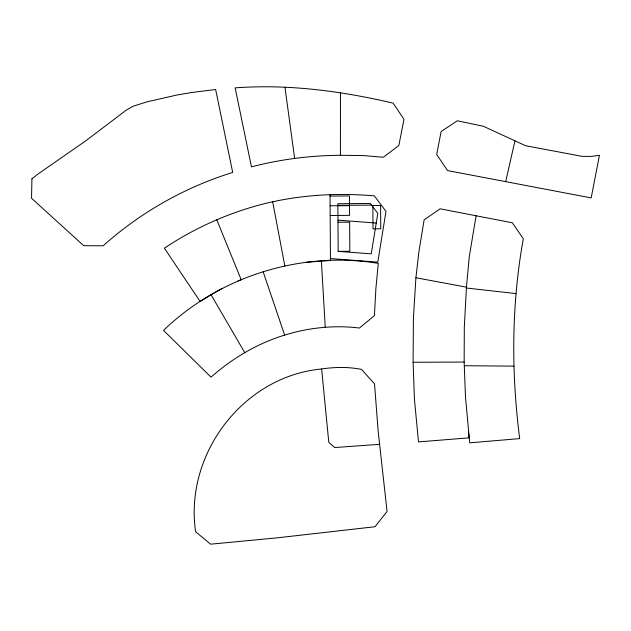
<?xml version="1.0" encoding="UTF-8"?>
<svg xmlns="http://www.w3.org/2000/svg" width="631" height="631" viewBox="0 0 631 631"><rect width="100%" height="100%" fill="white"/><g stroke="black" fill="none" stroke-linecap="round" stroke-linejoin="round"><path stroke-width="0.95" d="M340.409 155.281L363.637 155.597L383.34 157.261L398.847 145.532L403.974 119.306L393.168 103.137C341.513 91.085 288.249 83.923 235.15 87.867L251.469 166.86C280.456 159.28 310.452 155.502 340.409 155.281L340.48 92.844M464.156 362.068L464.313 327.024L466.451 287.152L415.9 277.75L419.008 250.941L424.135 219.856L440.107 208.822L512.301 222.775L523.336 238.778C511.362 304.615 511.173 372.329 519.684 438.608L469.716 442.844L465.481 397.073L464.156 362.068L413.1 362.265L413.415 318.158L415.9 277.75M476.089 215.778L469.212 257.125L466.372 288.012L516.103 293.604M505.691 181.625L514.983 140.831L483.354 126.255L457.317 120.781L441.116 131.54L436.691 154.508L447.568 170.591L591.176 197.905L599.45 155.281L591.326 156.409L582.003 156.33L525.584 145.722L514.983 140.831M244.781 352.666C278.957 332.592 319.988 323.182 359.441 328.033L374.404 315.634L375.918 288.13L378.292 263.379C301.389 250.688 219.596 276.236 163.539 330.399L211.022 377.141C221.442 367.905 232.76 359.686 244.781 352.666L211.062 294.772L200.177 301.531L164.391 248.188C193.362 228.832 225.401 214.264 259.002 205.091C296.546 195.05 335.668 192.55 374.325 195.847L385.983 211.385L377.795 262.133L330.447 258.56M211.062 294.772L221.978 288.517M238.1 280.898L241.168 279.699L216.733 219.706M321.636 368.985C243.101 376.226 184.11 454.43 195.634 531.783L210.596 544.182L276.41 537.928L374.988 526.735L387.071 511.504L378.095 430.531L374.522 383.861L361.508 369.411C348.351 366.785 334.856 366.966 321.636 368.985L328.79 442.339L334.659 447.545L379.649 444.327M306.366 262.251L330.463 260.461L330.029 194.451M330.045 196.075L349.471 195.949L349.598 215.376L330.171 215.502M337.877 205.343L371.572 205.13M330.108 205.785L349.535 205.667M337.979 222.215L349.637 222.136L349.826 251.272L338.169 251.351L337.861 203.71L370.35 203.497L377.788 213.412L371.257 253.851L338.169 251.351M464.313 365.72L513.934 366.146M337.971 220.164L376.226 223.051M263.166 271.811L284.652 335.1M272.679 201.794L284.841 266.022M284.96 87.291L294.638 158.468M468.47 432.006L469.133 437.835L418.503 441.913L414.425 399.131L413.1 362.265M321.368 260.848L325.249 327.213M31.936 178.825L31.55 198.252L83.655 245.656L103.121 245.814C140.484 212.371 184.828 187.32 232.697 172.421L215.644 89.499L191.438 92.536L176.593 95.1L147.22 101.78L132.881 106.323L126.161 110.212L85.911 140.713L37.963 174.053L31.936 178.825M380.611 205.461L372.842 205.509L372.992 228.824L380.769 228.777L380.611 205.461"/></g></svg>
